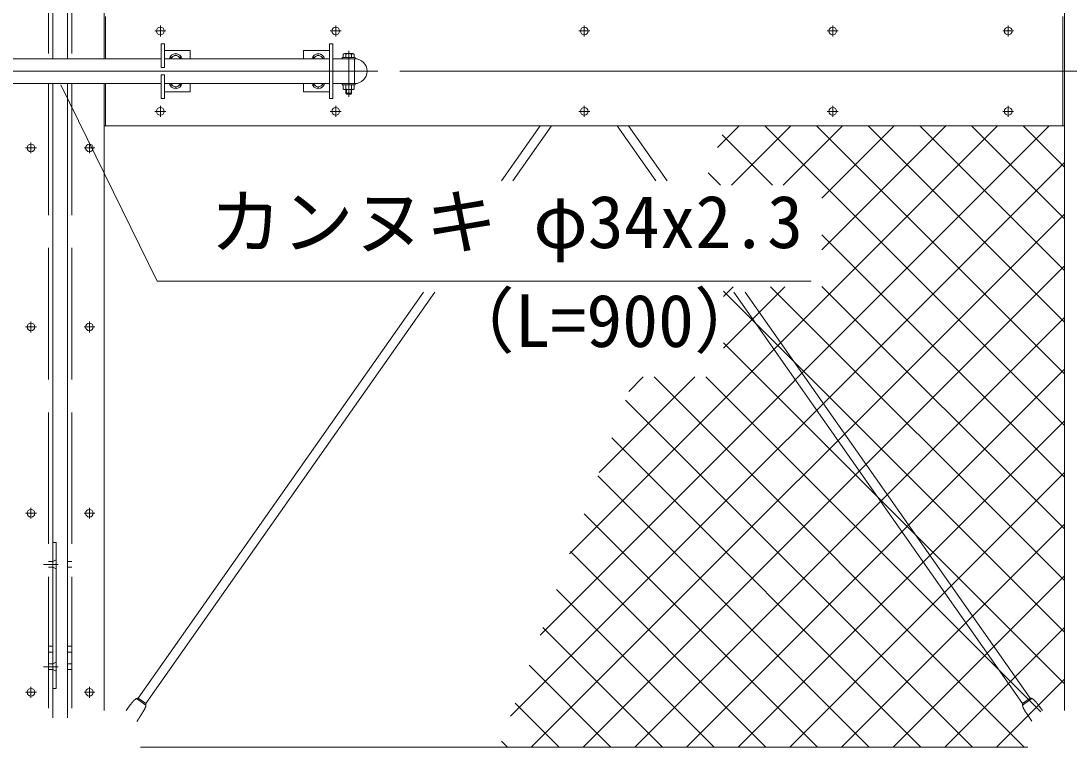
# Model space of a CAD drawing. Units: millimetres, scale not verified. Extents: x -6300 to 6300, y -4455 to 4455.
# Drawn here: x -2213 to -779, y -858 to 136 of the extents above; entities that cross this region are included whole.
import ezdxf
from ezdxf.enums import TextEntityAlignment as Align

# ---------------------------------------------------------------- set-up
doc = ezdxf.new("R2010")
doc.units = ezdxf.units.MM
doc.header["$LTSCALE"] = 30
doc.linetypes.add('DASHED', pattern=[7.5, 6, -1.5])
doc.linetypes.add('USER1', pattern=[50.8, 31.75, -6.35, 6.35, -6.35])
for name, color, linetype, lineweight in [('0-1_D-STR1', 1, 'Continuous', 18), ('0-2_D-BMK', 2, 'USER1', 13), ('0-6_D-STR-DIM', 7, 'Continuous', 9), ('0-8_D-STR-TXT', 7, 'Continuous', 9), ('0-9_D-STR3', 3, 'Continuous', 13), ('0-A_D-STR2', 7, 'Continuous', 9)]:
    doc.layers.add(name, color=color, linetype=linetype, lineweight=lineweight)
doc.styles.add('ＭＳ ゴシック', font='')
doc.styles.get('ＭＳ ゴシック').set_extended_font_data('MS Gothic')

msp = doc.modelspace()

# ---------------------------------------------------------------- linework, layer by layer
at = {"layer": '0-1_D-STR1'}
for p, q in [((-2169.41, 952.16), (-2169.41, 84.16)), ((-2149.41, 952.16), (-2149.41, 84.16)), ((-2099.41, 942.16), (-2099.41, 84.16)), ((-785.41, 942.16), (-785.41, -807.84)), ((-2097.41, 142.16), (-2097.41, 84.16)), ((-787.41, 142.16), (-787.41, -7.84)), ((-2169.41, 50.16), (-2169.41, -817.84)), ((-2149.41, 50.16), (-2149.41, -817.84)), ((-2099.41, 50.16), (-2099.41, -807.84)), ((-2097.41, 50.16), (-2097.41, -7.84)), ((-2099.41, -7.84), (-785.41, -7.84)), ((-835.41, -857.84), (-2049.41, -857.84))]:
    msp.add_line(p, q, dxfattribs=at)
at = {"layer": '0-1_D-STR1', "linetype": 'DASHED'}
for p, q in [((-2175.41, 946.16), (-2175.41, 84.16)), ((-2143.41, 946.16), (-2143.41, 84.16)), ((-2175.41, 50.16), (-2175.41, -811.84)), ((-2143.41, 50.16), (-2143.41, -811.84)), ((-2175.41, -603.84), (-2169.41, -603.84)), ((-2175.41, -611.84), (-2169.41, -611.84)), ((-2149.41, -603.84), (-2143.41, -603.84)), ((-2149.41, -611.84), (-2143.41, -611.84)), ((-2175.41, -719.84), (-2169.41, -719.84)), ((-2175.41, -727.84), (-2169.41, -727.84)), ((-2149.41, -719.84), (-2143.41, -719.84)), ((-2149.41, -727.84), (-2143.41, -727.84)), ((-2175.41, -743.84), (-2169.41, -743.84)), ((-2149.41, -743.84), (-2143.41, -743.84)), ((-2175.41, -751.84), (-2169.41, -751.84)), ((-2149.41, -751.84), (-2143.41, -751.84))]:
    msp.add_line(p, q, dxfattribs=at)
at = {"layer": '0-2_D-BMK'}
for p, q in [((-2022.41, 129.6), (-2022.41, 114.72)), ((-1782.41, 129.6), (-1782.41, 114.72)), ((-1442.41, 129.6), (-1442.41, 114.72)), ((-1102.41, 129.6), (-1102.41, 114.72)), ((-862.41, 129.6), (-862.41, 114.72)), ((-2014.97, 122.16), (-2029.85, 122.16)), ((-1774.97, 122.16), (-1789.85, 122.16)), ((-1434.97, 122.16), (-1449.85, 122.16)), ((-1094.97, 122.16), (-1109.85, 122.16)), ((-854.97, 122.16), (-869.85, 122.16)), ((-1764.66, 94.91), (-1764.66, 32.01)), ((-1724.66, 67.16), (-2654.66, 67.16)), ((-2022.41, 4.72), (-2022.41, 19.6)), ((-1782.41, 4.72), (-1782.41, 19.6)), ((-1442.41, 4.72), (-1442.41, 19.6)), ((-1102.41, 4.72), (-1102.41, 19.6)), ((-862.41, 4.72), (-862.41, 19.6)), ((-2014.97, 12.16), (-2029.85, 12.16)), ((-1774.97, 12.16), (-1789.85, 12.16)), ((-1434.97, 12.16), (-1449.85, 12.16)), ((-1094.97, 12.16), (-1109.85, 12.16)), ((-854.97, 12.16), (-869.85, 12.16)), ((-2206.85, -37.84), (-2191.97, -37.84)), ((-2199.41, -45.28), (-2199.41, -30.4)), ((-2126.85, -37.84), (-2111.97, -37.84)), ((-2119.41, -45.28), (-2119.41, -30.4)), ((-2206.85, -282.84), (-2191.97, -282.84)), ((-2199.41, -290.28), (-2199.41, -275.4)), ((-2126.85, -282.84), (-2111.97, -282.84)), ((-2119.41, -290.28), (-2119.41, -275.4)), ((-2199.41, -545.28), (-2199.41, -530.4)), ((-2119.41, -545.28), (-2119.41, -530.4)), ((-2206.85, -537.84), (-2191.97, -537.84)), ((-2126.85, -537.84), (-2111.97, -537.84)), ((-2162.41, -607.84), (-2182.41, -607.84)), ((-2162.41, -747.84), (-2182.41, -747.84)), ((-2206.85, -782.84), (-2191.97, -782.84)), ((-2199.41, -790.28), (-2199.41, -775.4)), ((-2126.85, -782.84), (-2111.97, -782.84)), ((-2119.41, -790.28), (-2119.41, -775.4))]:
    msp.add_line(p, q, dxfattribs=at)
at = {"layer": '0-6_D-STR-DIM'}
msp.add_line((-1694.66, 67.16), (-179.41, 67.16), dxfattribs=at)
msp.add_line((-1694.66, 67.16), (-179.41, 67.16), dxfattribs=at)
at = {"layer": '0-8_D-STR-TXT'}
msp.add_lwpolyline([(-1132.08, -220.09), (-2026.61, -220.09), (-2158.53, 48.37)], dxfattribs=at)
at = {"layer": '0-9_D-STR3'}
for p, q in [((-2021.41, 104.66), (-2021.41, 72.16)), ((-2021.41, 104.66), (-2016.91, 104.66)), ((-2016.91, 104.66), (-2016.91, 72.16)), ((-1790.91, 104.66), (-1790.91, 29.66)), ((-1786.41, 104.66), (-1790.91, 104.66)), ((-1786.41, 104.66), (-1786.41, 29.66)), ((-2016.91, 95.66), (-1981.41, 95.66)), ((-2001.41, 89.66), (-2007.91, 85.92)), ((-2001.41, 89.66), (-1994.91, 85.92)), ((-1981.41, 95.66), (-1981.41, 84.16)), ((-1826.41, 95.66), (-1826.41, 84.16)), ((-1790.91, 95.66), (-1826.41, 95.66)), ((-1806.41, 89.66), (-1812.91, 85.92)), ((-1806.41, 89.66), (-1799.91, 85.92)), ((-1772.16, 90.18), (-1772.16, 85.76)), ((-1759.03, 91.26), (-1770.29, 91.26)), ((-1768.42, 90.18), (-1768.42, 85.76)), ((-1760.9, 90.18), (-1760.9, 85.76)), ((-1757.16, 90.18), (-1757.16, 85.76)), ((-2021.41, 84.16), (-2297.41, 84.16)), ((-2016.91, 72.16), (-2021.41, 72.16)), ((-1790.91, 84.16), (-2016.91, 84.16)), ((-2007.91, 85.92), (-2007.91, 84.16)), ((-1994.91, 85.92), (-1994.91, 84.16)), ((-1812.91, 85.92), (-1812.91, 84.16)), ((-1799.91, 85.92), (-1799.91, 84.16)), ((-1756.66, 84.16), (-1786.41, 84.16)), ((-1757.16, 85.76), (-1772.16, 85.76)), ((-1756.66, 84.16), (-1756.66, 50.16)), ((-1756.66, 84.16), (-1756.66, 50.16)), ((-2021.41, 62.16), (-2021.41, 29.66)), ((-2016.91, 62.16), (-2021.41, 62.16)), ((-2016.91, 62.16), (-2016.91, 29.66)), ((-2021.41, 50.16), (-2297.41, 50.16)), ((-1790.91, 50.16), (-2016.91, 50.16)), ((-2007.91, 50.16), (-2007.91, 48.4)), ((-2001.41, 44.66), (-2007.91, 48.4)), ((-2001.41, 44.66), (-1994.91, 48.4)), ((-1994.91, 50.16), (-1994.91, 48.4)), ((-1981.41, 50.16), (-1981.41, 38.66)), ((-1826.41, 50.16), (-1826.41, 38.66)), ((-1812.91, 50.16), (-1812.91, 48.4)), ((-1806.41, 44.66), (-1812.91, 48.4)), ((-1806.41, 44.66), (-1799.91, 48.4)), ((-1799.91, 50.16), (-1799.91, 48.4)), ((-1756.66, 50.16), (-1786.41, 50.16)), ((-1757.16, 48.56), (-1772.16, 48.56)), ((-1772.16, 48.56), (-1772.16, 42.76)), ((-1768.41, 48.56), (-1768.41, 42.76)), ((-1760.91, 48.56), (-1760.91, 42.76)), ((-1757.16, 48.56), (-1757.16, 42.76)), ((-2021.41, 29.66), (-2016.91, 29.66)), ((-2016.91, 38.66), (-1981.41, 38.66)), ((-1790.91, 38.66), (-1826.41, 38.66)), ((-1786.41, 29.66), (-1790.91, 29.66)), ((-1758.88, 42.06), (-1770.43, 42.06)), ((-1768.66, 42.06), (-1768.66, 36.96)), ((-1767.91, 42.06), (-1767.91, 36.96)), ((-1761.86, 35.76), (-1767.46, 35.76)), ((-1760.66, 36.96), (-1761.86, 35.76)), ((-1761.41, 42.06), (-1761.41, 36.96)), ((-1760.66, 42.06), (-1760.66, 36.96)), ((-1502.84, -7.84), (-1555.7, -83.12)), ((-1487.32, -7.84), (-1540.18, -83.12)), ((-1397.5, -7.84), (-1344.64, -83.12)), ((-1381.99, -7.84), (-1329.12, -83.12)), ((-1662.42, -235.09), (-2052.6, -790.72)), ((-1646.9, -235.09), (-2042.2, -798.02)), ((-1237.92, -235.09), (-842.62, -798.02)), ((-1222.4, -235.09), (-832.22, -790.72)), ((-2164.91, -601.84), (-2169.41, -603.87)), ((-2164.91, -613.84), (-2169.38, -611.84)), ((-2164.91, -741.84), (-2169.41, -743.87)), ((-2164.91, -753.84), (-2169.38, -751.84)), ((-2169.41, -777.84), (-2164.91, -777.84)), ((-2069.21, -808.03), (-2063.63, -800.08)), ((-2054.94, -791.52), (-2042.16, -800.5)), ((-2052.6, -790.72), (-2042.2, -798.02)), ((-829.88, -791.52), (-842.66, -800.5)), ((-832.22, -790.72), (-842.62, -798.02)), ((-815.61, -808.03), (-821.19, -800.08)), ((-829.97, -822.39), (-837.56, -811.58))]:
    msp.add_line(p, q, dxfattribs=at)
for points in [[(-1755.66, 85.76), (-1773.66, 85.76), (-1773.66, 84.16), (-1755.66, 84.16)], [(-1755.66, 50.16), (-1773.66, 50.16), (-1773.66, 48.56), (-1755.66, 48.56)]]:
    msp.add_lwpolyline(points, close=True, dxfattribs=at)
for points in [[(-1760.66, 36.96), (-1768.66, 36.96), (-1767.46, 35.76)], [(-2169.41, -577.84), (-2164.91, -577.84), (-2164.91, -777.84)], [(-2060.34, -796.12), (-2060.5, -796.31), (-2060.66, -796.49), (-2060.82, -796.68), (-2060.99, -796.87), (-2061.15, -797.06), (-2061.31, -797.24), (-2061.47, -797.43), (-2061.63, -797.62), (-2061.78, -797.8), (-2061.94, -797.99), (-2062.1, -798.18), (-2062.26, -798.37), (-2062.41, -798.56), (-2062.57, -798.75), (-2062.72, -798.94), (-2062.87, -799.13), (-2063.03, -799.32), (-2063.18, -799.51), (-2063.33, -799.7), (-2063.48, -799.89), (-2063.63, -800.08)], [(-2052.6, -790.72), (-2052.83, -790.8), (-2053.07, -790.87), (-2053.3, -790.95), (-2053.54, -791.02), (-2053.77, -791.1), (-2054.01, -791.17), (-2054.24, -791.25), (-2054.47, -791.34), (-2054.7, -791.42), (-2054.93, -791.52), (-2055.16, -791.61), (-2055.38, -791.71), (-2055.6, -791.82), (-2055.81, -791.94), (-2056.02, -792.06), (-2056.23, -792.19), (-2056.43, -792.32), (-2056.63, -792.46), (-2056.83, -792.6), (-2057.02, -792.75), (-2057.21, -792.91), (-2057.4, -793.06), (-2057.59, -793.23), (-2057.77, -793.39), (-2057.95, -793.56), (-2058.13, -793.73), (-2058.31, -793.91), (-2058.49, -794.08), (-2058.66, -794.26), (-2058.83, -794.44), (-2059, -794.63), (-2059.17, -794.81), (-2059.34, -795), (-2059.51, -795.19), (-2059.68, -795.37), (-2059.84, -795.56), (-2060.01, -795.75), (-2060.17, -795.93), (-2060.34, -796.12)], [(-2042.2, -798.02), (-2042.2, -798.26), (-2042.19, -798.49), (-2042.18, -798.73), (-2042.17, -798.96), (-2042.16, -799.2), (-2042.15, -799.44), (-2042.15, -799.67), (-2042.14, -799.91), (-2042.15, -800.14), (-2042.15, -800.38), (-2042.16, -800.61), (-2042.18, -800.84), (-2042.2, -801.07), (-2042.23, -801.3), (-2042.27, -801.53), (-2042.31, -801.76), (-2042.36, -801.99), (-2042.42, -802.21), (-2042.48, -802.44), (-2042.54, -802.66), (-2042.61, -802.88), (-2042.69, -803.11), (-2042.77, -803.33), (-2042.85, -803.55), (-2042.94, -803.77), (-2043.03, -803.98), (-2043.13, -804.2), (-2043.23, -804.42), (-2043.33, -804.63), (-2043.43, -804.85), (-2043.54, -805.06), (-2043.65, -805.27), (-2043.76, -805.49), (-2043.87, -805.7), (-2043.98, -805.91), (-2044.1, -806.12), (-2044.21, -806.33), (-2044.33, -806.54), (-2044.44, -806.75)], [(-842.62, -798.02), (-842.63, -798.27), (-842.64, -798.52), (-842.65, -798.76), (-842.66, -799.01), (-842.67, -799.26), (-842.67, -799.5), (-842.68, -799.75), (-842.68, -800), (-842.67, -800.24), (-842.67, -800.49), (-842.65, -800.73), (-842.63, -800.97), (-842.6, -801.22), (-842.57, -801.46), (-842.52, -801.7), (-842.47, -801.93), (-842.42, -802.17), (-842.35, -802.41), (-842.29, -802.64), (-842.21, -802.87), (-842.13, -803.11), (-842.05, -803.34), (-841.96, -803.57), (-841.87, -803.8), (-841.77, -804.02), (-841.67, -804.25), (-841.56, -804.48), (-841.46, -804.7), (-841.35, -804.93), (-841.24, -805.15), (-841.12, -805.37), (-841, -805.6), (-840.89, -805.82), (-840.77, -806.04), (-840.65, -806.26), (-840.53, -806.48), (-840.41, -806.7), (-840.29, -806.92), (-840.17, -807.13)], [(-832.22, -790.72), (-831.99, -790.8), (-831.75, -790.87), (-831.52, -790.95), (-831.28, -791.02), (-831.05, -791.1), (-830.81, -791.17), (-830.58, -791.25), (-830.35, -791.34), (-830.12, -791.42), (-829.89, -791.52), (-829.67, -791.61), (-829.44, -791.71), (-829.23, -791.82), (-829.01, -791.94), (-828.8, -792.06), (-828.6, -792.19), (-828.39, -792.32), (-828.19, -792.46), (-827.99, -792.6), (-827.8, -792.75), (-827.61, -792.91), (-827.42, -793.06), (-827.23, -793.23), (-827.05, -793.39), (-826.87, -793.56), (-826.69, -793.73), (-826.51, -793.91), (-826.33, -794.08), (-826.16, -794.26), (-825.99, -794.44), (-825.82, -794.63), (-825.65, -794.81), (-825.48, -795), (-825.31, -795.19), (-825.15, -795.37), (-824.98, -795.56), (-824.81, -795.75), (-824.65, -795.93), (-824.49, -796.12)], [(-824.49, -796.12), (-824.32, -796.31), (-824.16, -796.49), (-824, -796.68), (-823.84, -796.87), (-823.68, -797.06), (-823.52, -797.24), (-823.36, -797.43), (-823.2, -797.62), (-823.04, -797.8), (-822.88, -797.99), (-822.72, -798.18), (-822.57, -798.37), (-822.41, -798.56), (-822.26, -798.75), (-822.1, -798.94), (-821.95, -799.13), (-821.8, -799.32), (-821.64, -799.51), (-821.49, -799.7), (-821.34, -799.89), (-821.19, -800.08)], [(-2049.16, -814.56), (-2049.29, -814.76), (-2049.41, -814.95), (-2049.54, -815.15), (-2049.66, -815.35), (-2049.79, -815.54), (-2049.91, -815.74), (-2050.04, -815.94), (-2050.16, -816.14), (-2050.29, -816.33), (-2050.41, -816.53), (-2050.54, -816.73), (-2050.66, -816.92), (-2050.79, -817.12), (-2050.91, -817.32), (-2051.04, -817.51), (-2051.16, -817.71), (-2051.29, -817.91), (-2051.41, -818.1), (-2051.54, -818.3), (-2051.66, -818.5), (-2051.79, -818.69), (-2051.91, -818.89), (-2052.04, -819.09), (-2052.17, -819.29), (-2052.29, -819.48), (-2052.42, -819.68), (-2052.54, -819.88), (-2052.67, -820.07), (-2052.79, -820.27), (-2052.92, -820.47), (-2053.04, -820.66), (-2053.17, -820.86), (-2053.29, -821.06), (-2053.42, -821.25), (-2053.54, -821.45), (-2053.67, -821.65), (-2053.79, -821.84), (-2053.92, -822.04), (-2054.04, -822.24)], [(-2044.44, -806.75), (-2044.56, -806.96), (-2044.67, -807.16), (-2044.79, -807.37), (-2044.9, -807.58), (-2045.02, -807.78), (-2045.13, -807.99), (-2045.25, -808.19), (-2045.36, -808.4), (-2045.48, -808.6), (-2045.6, -808.81), (-2045.71, -809.01), (-2045.83, -809.21), (-2045.95, -809.41), (-2046.07, -809.62), (-2046.18, -809.82), (-2046.3, -810.02), (-2046.42, -810.22), (-2046.54, -810.42), (-2046.67, -810.62), (-2046.79, -810.82), (-2046.91, -811.01), (-2047.03, -811.21), (-2047.16, -811.41), (-2047.28, -811.61), (-2047.41, -811.8), (-2047.53, -812), (-2047.66, -812.2), (-2047.78, -812.39), (-2047.91, -812.59), (-2048.03, -812.79), (-2048.16, -812.99), (-2048.28, -813.18), (-2048.41, -813.38), (-2048.53, -813.58), (-2048.66, -813.77), (-2048.78, -813.97), (-2048.91, -814.17), (-2049.03, -814.36), (-2049.16, -814.56)], [(-840.17, -807.13), (-840.05, -807.35), (-839.93, -807.57), (-839.81, -807.78), (-839.69, -808), (-839.57, -808.21), (-839.44, -808.43), (-839.32, -808.64), (-839.2, -808.85), (-839.08, -809.07), (-838.95, -809.28), (-838.83, -809.49), (-838.71, -809.7), (-838.58, -809.91), (-838.46, -810.12), (-838.33, -810.33), (-838.2, -810.54), (-838.08, -810.75), (-837.95, -810.96), (-837.82, -811.16), (-837.69, -811.37), (-837.56, -811.58)], [(-2054.04, -822.24), (-2054.17, -822.44), (-2054.29, -822.63), (-2054.42, -822.83)]]:
    msp.add_lwpolyline(points, dxfattribs=at)
for centre in [(-2022.41, 122.16), (-1782.41, 122.16), (-1442.41, 122.16), (-1102.41, 122.16), (-862.41, 122.16), (-2022.41, 12.16), (-1782.41, 12.16), (-1442.41, 12.16), (-1102.41, 12.16), (-862.41, 12.16), (-2199.41, -37.84), (-2119.41, -37.84), (-2199.41, -282.84), (-2119.41, -282.84), (-2199.41, -537.84), (-2119.41, -537.84), (-2199.41, -782.84), (-2119.41, -782.84)]:
    msp.add_circle(centre, 5.25, dxfattribs=at)
for centre, radius, start, end in [((-2001.41, 82.16), 9, 12.83959, 167.16041), ((-2001.41, 82.16), 6.5, 17.92021, 162.07979), ((-1806.41, 82.16), 9, 12.83959, 167.16041), ((-1806.41, 82.16), 6.5, 17.92021, 162.07979), ((-1770.29, 89.1), 2.16, 30, 150), ((-1764.66, 84.18), 7.08, 57.93138, 122.06862), ((-1759.03, 89.1), 2.16, 30, 150), ((-1756.66, 67.16), 17, 270, 90), ((-2001.41, 52.16), 9, 192.83959, 347.16041), ((-2001.41, 52.16), 6.5, 197.92021, 342.07979), ((-1806.41, 52.16), 9, 192.83959, 347.16041), ((-1806.41, 52.16), 6.5, 197.92021, 342.07979), ((-1770.29, 44.91), 2.85, 228.86505, 311.13495), ((-1764.66, 52.46), 10.39, 248.85295, 291.14705), ((-1759.04, 44.91), 2.85, 228.83491, 311.16509)]:
    msp.add_arc(centre, radius, start, end, dxfattribs=at)
at = {"layer": '0-A_D-STR2'}
for p, q in [((-1502.96, -704.54), (-806.25, -7.84)), ((-1462.5, -593.37), (-876.97, -7.84)), ((-1260.18, -37.49), (-1230.52, -7.84)), ((-1240.88, -88.91), (-1159.81, -7.84)), ((-785.41, -417.87), (-1195.45, -7.84)), ((-1170.17, -88.91), (-1089.1, -7.84)), ((-785.41, -347.16), (-1124.74, -7.84)), ((-1117.2, -106.65), (-1018.39, -7.84)), ((-1117.2, -177.36), (-947.68, -7.84)), ((-785.41, -276.45), (-1054.03, -7.84)), ((-785.41, -205.74), (-983.31, -7.84)), ((-785.41, -135.03), (-912.6, -7.84)), ((-785.41, -64.32), (-841.89, -7.84)), ((-1185.08, -88.91), (-1253.86, -20.14)), ((-1543.43, -815.72), (-785.41, -57.7)), ((-1255.79, -88.91), (-1272.73, -71.98)), ((-1514.83, -857.84), (-785.41, -128.42)), ((-785.41, -488.58), (-1117.2, -156.8)), ((-1444.12, -857.84), (-785.41, -199.13)), ((-1251.99, -241.44), (-1238.49, -227.94)), ((-1251.99, -312.15), (-1167.78, -227.94)), ((-785.41, -630.01), (-1187.48, -227.94)), ((-785.41, -559.29), (-1117.2, -227.51)), ((-785.41, -700.72), (-1251.99, -234.14)), ((-1373.41, -857.84), (-785.41, -269.84)), ((-785.41, -771.43), (-1251.99, -304.85)), ((-1302.7, -857.84), (-785.41, -340.55)), ((-1422.03, -482.19), (-1291.11, -351.27)), ((-1381.57, -371.02), (-1361.82, -351.27)), ((-840.42, -857.84), (-1346.99, -351.27)), ((-817.71, -809.84), (-1276.28, -351.27)), ((-911.13, -857.84), (-1385.94, -383.03)), ((-1231.99, -857.84), (-785.41, -411.26)), ((-981.84, -857.84), (-1404.81, -434.87)), ((-1052.55, -857.84), (-1423.68, -486.71)), ((-1161.28, -857.84), (-785.41, -481.97)), ((-1123.26, -857.84), (-1442.55, -538.55)), ((-1090.57, -857.84), (-785.41, -552.68)), ((-1193.98, -857.84), (-1461.42, -590.4)), ((-1019.86, -857.84), (-785.41, -623.39)), ((-1264.69, -857.84), (-1480.28, -642.24)), ((-1335.4, -857.84), (-1499.15, -694.08)), ((-949.15, -857.84), (-785.41, -694.1)), ((-1406.11, -857.84), (-1518.02, -745.92)), ((-878.44, -857.84), (-785.41, -764.81)), ((-1476.82, -857.84), (-1536.89, -797.76)), ((-1547.53, -857.84), (-1555.76, -849.61))]:
    msp.add_line(p, q, dxfattribs=at)

# ---------------------------------------------------------------- texts
at = {"layer": '0-8_D-STR-TXT', "style": 'ＭＳ ゴシック'}
for s, p in [('カンヌキ φ34x2.3', (-1954.8, -196.64)), ('（L=900）', (-1636.1, -331.99))]:
    msp.add_text(s, height=72.14, dxfattribs=at).set_placement(p, align=Align.BOTTOM_LEFT)

doc.saveas('drawing.dxf')
